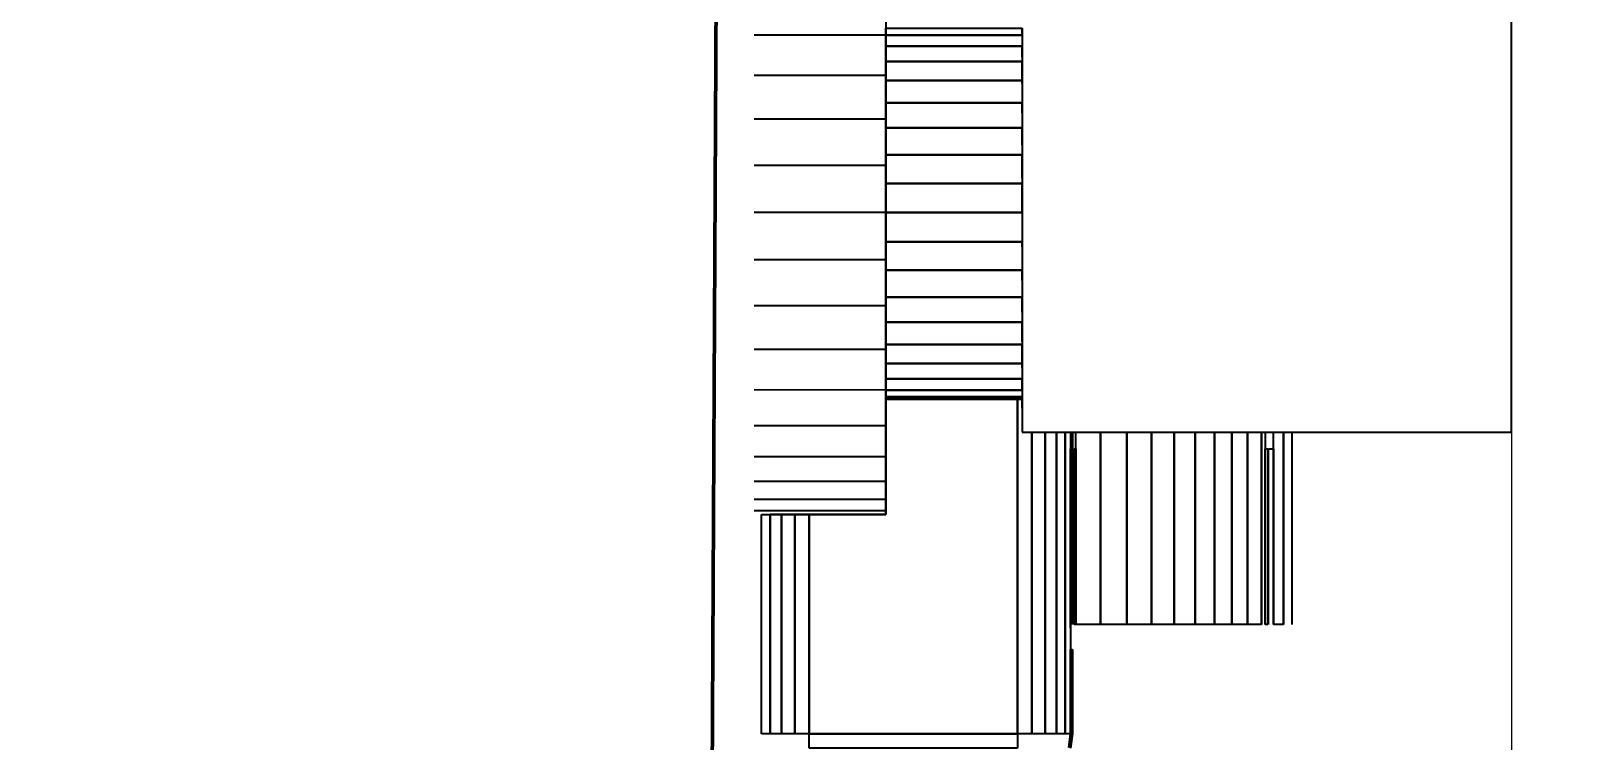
# Model space of a CAD drawing. Header units: millimetres. Extents: x 103208 to 171806, y -164 to 10038.
# Drawn here: x 108850.69 to 108868.9, y 6363.94 to 6372.21 of the extents above; entities that cross this region are included whole.
import ezdxf

# ---------------------------------------------------------------- set-up
doc = ezdxf.new("R2010")
doc.units = ezdxf.units.MM
for name, color, linetype, lineweight in [('MEDIDAS', 7, 'Continuous', 0), ('Moveis', 1, 'Continuous', 9), ('Parede Baixa', 5, 'Continuous', 50)]:
    doc.layers.add(name, color=color, linetype=linetype, lineweight=lineweight)
doc.layers.add('Piso', color=55, linetype='Continuous')
doc.styles.add('Valéria', font='romantic.ttf', dxfattribs={"height": 10})
doc.dimstyles.new('Cota - 50', dxfattribs={"dimtxt": 10, "dimasz": 5, "dimexe": 10, "dimexo": 20, "dimgap": 5, "dimtad": 1, "dimtxsty": 'Valéria', "dimblk": 'DOT', "dimcen": 0, "dimclrd": 12, "dimclre": 12, "dimclrt": 2, "dimazin": 2, "dimtfac": 1, "dimtix": 1, "dimtmove": 0, "dimatfit": 3, "dimldrblk": 'DOT', "dimfxl": 1, "dimarcsym": 0})

# ---------------------------------------------------------------- blocks, each defined once
blk = doc.blocks.new('_Dot')
at = {"color": 0, "linetype": 'ByBlock', "lineweight": -2}
blk.add_line((-0.5, 0), (-1, 0), dxfattribs=at)
at = {"color": 0, "linetype": 'ByBlock', "const_width": 0.5}
blk.add_lwpolyline([(-0.25, 0, 1), (0.25, 0, 1)], format="xyb", close=True, dxfattribs=at)
blk = doc.blocks.new('*D1096')
at = {"layer": 'Defpoints', "color": 0, "transparency": 16777216}
for p in [(109951.626, 6718.846, 9825), (110050.404, 6581.569), (107511.636, 4963.145, 9825)]:
    blk.add_point(p, dxfattribs=at)
at = {"layer": 'MEDIDAS', "color": 12, "lineweight": -2, "transparency": 16777216}
for p, q in [((109963.308, 6702.612), (110056.245, 6573.452)), ((107614.473, 4828.789), (110046.346, 6578.649)), ((107523.318, 4946.911), (107616.255, 4817.752))]:
    blk.add_line(p, q, dxfattribs=at)
at = {"layer": 'MEDIDAS', "color": 12, "lineweight": -2, "transparency": 16777216, "xscale": 5, "yscale": 5, "zscale": 5}
for p, rotation in [((110050.404, 6581.569), 35.73698977606095), ((107610.414, 4825.869), 215.736989776061)]:
    blk.add_blockref('_Dot', p, dxfattribs=dict(at, rotation=rotation))
at = {"layer": 'MEDIDAS', "color": 2, "transparency": 16777216, "insert": (108824.482, 5711.956), "char_height": 10, "attachment_point": 5, "rotation": 35.737, "style": 'Valéria'}
blk.add_mtext('3006', dxfattribs=at)
blk = doc.blocks.new('u')
at = {"layer": 'Moveis', "invisible_edges": 13}
for points in [[(12556.917, 3288.371), (12556.824, 3307.993), (12556.833, 3308.185)], [(12556.917, 3288.371), (12556.824, 3307.993), (12556.833, 3308.185)], [(12556.917, 3288.371), (12556.824, 3307.993), (12556.833, 3308.185)], [(12556.917, 3288.371), (12556.824, 3307.993), (12556.833, 3308.185)], [(12556.917, 3288.371), (12556.824, 3307.993), (12556.833, 3308.185)], [(12556.917, 3288.371), (12556.795, 3307.795), (12556.824, 3307.993)], [(12556.917, 3288.371), (12556.795, 3307.795), (12556.824, 3307.993)], [(12556.917, 3288.371), (12556.795, 3307.795), (12556.824, 3307.993)], [(12556.917, 3288.371), (12556.795, 3307.795), (12556.824, 3307.993)], [(12556.917, 3288.371), (12556.795, 3307.795), (12556.824, 3307.993)], [(12556.75, 3288.371), (12556.748, 3307.605), (12556.795, 3307.795)], [(12556.75, 3288.371), (12556.748, 3307.605), (12556.795, 3307.795)], [(12556.75, 3288.371), (12556.748, 3307.605), (12556.795, 3307.795)], [(12556.75, 3288.371), (12556.748, 3307.605), (12556.795, 3307.795)], [(12556.75, 3288.371), (12556.748, 3307.605), (12556.795, 3307.795)], [(12556.689, 3288.367), (12556.684, 3307.424), (12556.748, 3307.605)], [(12556.689, 3288.367), (12556.684, 3307.424), (12556.748, 3307.605)], [(12556.689, 3288.367), (12556.684, 3307.424), (12556.748, 3307.605)], [(12556.689, 3288.367), (12556.684, 3307.424), (12556.748, 3307.605)], [(12556.689, 3288.367), (12556.684, 3307.424), (12556.748, 3307.605)], [(12556.674, 3288.371), (12556.603, 3307.256), (12556.676, 3307.404)], [(12556.674, 3288.371), (12556.603, 3307.256), (12556.676, 3307.404)], [(12556.674, 3288.371), (12556.603, 3307.256), (12556.676, 3307.404)], [(12556.674, 3288.371), (12556.603, 3307.256), (12556.676, 3307.404)], [(12556.674, 3288.371), (12556.603, 3307.256), (12556.676, 3307.404)], [(12556.682, 3288.37), (12556.676, 3307.404), (12556.684, 3307.424)], [(12556.682, 3288.37), (12556.676, 3307.404), (12556.684, 3307.424)], [(12556.682, 3288.37), (12556.676, 3307.404), (12556.684, 3307.424)], [(12556.682, 3288.37), (12556.676, 3307.404), (12556.684, 3307.424)], [(12556.682, 3288.37), (12556.676, 3307.404), (12556.684, 3307.424)], [(12556.674, 3288.371), (12556.593, 3307.232), (12556.603, 3307.256)], [(12556.674, 3288.371), (12556.593, 3307.232), (12556.603, 3307.256)], [(12556.674, 3288.371), (12556.593, 3307.232), (12556.603, 3307.256)], [(12556.674, 3288.371), (12556.593, 3307.232), (12556.603, 3307.256)], [(12556.674, 3288.371), (12556.593, 3307.232), (12556.603, 3307.256)], [(12556.674, 3288.371), (12556.494, 3307.076), (12556.593, 3307.232)], [(12556.674, 3288.371), (12556.494, 3307.076), (12556.593, 3307.232)], [(12556.674, 3288.371), (12556.494, 3307.076), (12556.593, 3307.232)], [(12556.674, 3288.371), (12556.494, 3307.076), (12556.593, 3307.232)], [(12556.674, 3288.371), (12556.494, 3307.076), (12556.593, 3307.232)], [(12554.979, 3288.371), (12555.248, 3307.002), (12555.247, 3306.939)], [(12554.979, 3288.371), (12555.248, 3307.002), (12555.247, 3306.939)], [(12554.979, 3288.371), (12555.248, 3307.002), (12555.247, 3306.939)], [(12554.979, 3288.371), (12555.248, 3307.002), (12555.247, 3306.939)], [(12554.979, 3288.371), (12555.248, 3307.002), (12555.247, 3306.939)], [(12556.674, 3288.371), (12556.382, 3306.94), (12556.494, 3307.076)], [(12556.674, 3288.371), (12556.382, 3306.94), (12556.494, 3307.076)], [(12556.674, 3288.371), (12556.382, 3306.94), (12556.494, 3307.076)], [(12556.674, 3288.371), (12556.382, 3306.94), (12556.494, 3307.076)], [(12556.674, 3288.371), (12556.382, 3306.94), (12556.494, 3307.076)], [(12556.674, 3288.371), (12555.247, 3306.939), (12555.253, 3306.877)], [(12556.674, 3288.371), (12555.247, 3306.939), (12555.253, 3306.877)], [(12556.674, 3288.371), (12555.247, 3306.939), (12555.253, 3306.877)], [(12556.674, 3288.371), (12555.247, 3306.939), (12555.253, 3306.877)], [(12556.674, 3288.371), (12555.247, 3306.939), (12555.253, 3306.877)], [(12556.674, 3288.371), (12555.253, 3306.877), (12555.266, 3306.816)], [(12556.674, 3288.371), (12555.253, 3306.877), (12555.266, 3306.816)], [(12556.674, 3288.371), (12555.253, 3306.877), (12555.266, 3306.816)], [(12556.674, 3288.371), (12555.253, 3306.877), (12555.266, 3306.816)], [(12556.674, 3288.371), (12555.253, 3306.877), (12555.266, 3306.816)], [(12556.674, 3288.371), (12556.232, 3306.797), (12556.257, 3306.825)], [(12556.674, 3288.371), (12556.232, 3306.797), (12556.257, 3306.825)], [(12556.674, 3288.371), (12556.232, 3306.797), (12556.257, 3306.825)], [(12556.674, 3288.371), (12556.232, 3306.797), (12556.257, 3306.825)], [(12556.674, 3288.371), (12556.232, 3306.797), (12556.257, 3306.825)], [(12556.674, 3288.371), (12556.257, 3306.825), (12556.359, 3306.914)], [(12556.674, 3288.371), (12556.257, 3306.825), (12556.359, 3306.914)], [(12556.674, 3288.371), (12556.257, 3306.825), (12556.359, 3306.914)], [(12556.674, 3288.371), (12556.257, 3306.825), (12556.359, 3306.914)], [(12556.674, 3288.371), (12556.257, 3306.825), (12556.359, 3306.914)], [(12556.674, 3288.371), (12556.359, 3306.914), (12556.382, 3306.94)], [(12556.674, 3288.371), (12556.359, 3306.914), (12556.382, 3306.94)], [(12556.674, 3288.371), (12556.359, 3306.914), (12556.382, 3306.94)], [(12556.674, 3288.371), (12556.359, 3306.914), (12556.382, 3306.94)], [(12556.674, 3288.371), (12556.359, 3306.914), (12556.382, 3306.94)], [(12556.674, 3288.371), (12555.266, 3306.816), (12555.285, 3306.758)], [(12556.674, 3288.371), (12555.266, 3306.816), (12555.285, 3306.758)], [(12556.674, 3288.371), (12555.266, 3306.816), (12555.285, 3306.758)], [(12556.674, 3288.371), (12555.266, 3306.816), (12555.285, 3306.758)], [(12556.674, 3288.371), (12555.266, 3306.816), (12555.285, 3306.758)], [(12556.674, 3288.371), (12555.285, 3306.758), (12555.31, 3306.705)], [(12556.674, 3288.371), (12555.285, 3306.758), (12555.31, 3306.705)], [(12556.674, 3288.371), (12555.285, 3306.758), (12555.31, 3306.705)], [(12556.674, 3288.371), (12555.285, 3306.758), (12555.31, 3306.705)], [(12556.674, 3288.371), (12555.285, 3306.758), (12555.31, 3306.705)], [(12556.674, 3288.371), (12555.31, 3306.705), (12555.341, 3306.657)], [(12556.674, 3288.371), (12555.31, 3306.705), (12555.341, 3306.657)], [(12556.674, 3288.371), (12555.31, 3306.705), (12555.341, 3306.657)], [(12556.674, 3288.371), (12555.31, 3306.705), (12555.341, 3306.657)], [(12556.674, 3288.371), (12555.31, 3306.705), (12555.341, 3306.657)], [(12556.674, 3288.371), (12555.914, 3306.612), (12556.061, 3306.681)], [(12556.674, 3288.371), (12555.914, 3306.612), (12556.061, 3306.681)], [(12556.674, 3288.371), (12555.914, 3306.612), (12556.061, 3306.681)], [(12556.674, 3288.371), (12555.914, 3306.612), (12556.061, 3306.681)], [(12556.674, 3288.371), (12555.914, 3306.612), (12556.061, 3306.681)], [(12556.674, 3288.371), (12556.061, 3306.681), (12556.095, 3306.703)], [(12556.674, 3288.371), (12556.061, 3306.681), (12556.095, 3306.703)], [(12556.674, 3288.371), (12556.061, 3306.681), (12556.095, 3306.703)], [(12556.674, 3288.371), (12556.061, 3306.681), (12556.095, 3306.703)], [(12556.674, 3288.371), (12556.061, 3306.681), (12556.095, 3306.703)], [(12556.674, 3288.371), (12556.095, 3306.703), (12556.232, 3306.797)], [(12556.674, 3288.371), (12556.095, 3306.703), (12556.232, 3306.797)], [(12556.674, 3288.371), (12556.095, 3306.703), (12556.232, 3306.797)], [(12556.674, 3288.371), (12556.095, 3306.703), (12556.232, 3306.797)], [(12556.674, 3288.371), (12556.095, 3306.703), (12556.232, 3306.797)], [(12556.674, 3288.371), (12555.341, 3306.657), (12555.375, 3306.616)], [(12556.674, 3288.371), (12555.341, 3306.657), (12555.375, 3306.616)], [(12556.674, 3288.371), (12555.341, 3306.657), (12555.375, 3306.616)], [(12556.674, 3288.371), (12555.341, 3306.657), (12555.375, 3306.616)], [(12556.674, 3288.371), (12555.341, 3306.657), (12555.375, 3306.616)], [(12556.674, 3288.371), (12555.375, 3306.616), (12555.414, 3306.583)], [(12556.674, 3288.371), (12555.375, 3306.616), (12555.414, 3306.583)], [(12556.674, 3288.371), (12555.375, 3306.616), (12555.414, 3306.583)], [(12556.674, 3288.371), (12555.375, 3306.616), (12555.414, 3306.583)], [(12556.674, 3288.371), (12555.375, 3306.616), (12555.414, 3306.583)], [(12556.674, 3288.371), (12555.414, 3306.583), (12555.455, 3306.559)], [(12556.674, 3288.371), (12555.414, 3306.583), (12555.455, 3306.559)], [(12556.674, 3288.371), (12555.414, 3306.583), (12555.455, 3306.559)], [(12556.674, 3288.371), (12555.414, 3306.583), (12555.455, 3306.559)], [(12556.674, 3288.371), (12555.414, 3306.583), (12555.455, 3306.559)], [(12556.674, 3288.371), (12555.455, 3306.559), (12555.497, 3306.544)], [(12556.674, 3288.371), (12555.455, 3306.559), (12555.497, 3306.544)], [(12556.674, 3288.371), (12555.455, 3306.559), (12555.497, 3306.544)], [(12556.674, 3288.371), (12555.455, 3306.559), (12555.497, 3306.544)], [(12556.674, 3288.371), (12555.455, 3306.559), (12555.497, 3306.544)], [(12556.674, 3288.371), (12555.497, 3306.544), (12555.541, 3306.539)], [(12556.674, 3288.371), (12555.497, 3306.544), (12555.541, 3306.539)], [(12556.674, 3288.371), (12555.497, 3306.544), (12555.541, 3306.539)], [(12556.674, 3288.371), (12555.497, 3306.544), (12555.541, 3306.539)], [(12556.674, 3288.371), (12555.497, 3306.544), (12555.541, 3306.539)], [(12556.674, 3288.371), (12555.541, 3306.539), (12555.584, 3306.544)], [(12556.674, 3288.371), (12555.541, 3306.539), (12555.584, 3306.544)], [(12556.674, 3288.371), (12555.541, 3306.539), (12555.584, 3306.544)], [(12556.674, 3288.371), (12555.541, 3306.539), (12555.584, 3306.544)], [(12556.674, 3288.371), (12555.541, 3306.539), (12555.584, 3306.544)], [(12556.674, 3288.371), (12555.584, 3306.544), (12555.679, 3306.552)], [(12556.674, 3288.371), (12555.584, 3306.544), (12555.679, 3306.552)], [(12556.674, 3288.371), (12555.584, 3306.544), (12555.679, 3306.552)], [(12556.674, 3288.371), (12555.584, 3306.544), (12555.679, 3306.552)], [(12556.674, 3288.371), (12555.584, 3306.544), (12555.679, 3306.552)], [(12556.674, 3288.371), (12555.679, 3306.552), (12555.721, 3306.556)], [(12556.674, 3288.371), (12555.679, 3306.552), (12555.721, 3306.556)], [(12556.674, 3288.371), (12555.679, 3306.552), (12555.721, 3306.556)], [(12556.674, 3288.371), (12555.679, 3306.552), (12555.721, 3306.556)], [(12556.674, 3288.371), (12555.679, 3306.552), (12555.721, 3306.556)], [(12556.674, 3288.371), (12555.721, 3306.556), (12555.762, 3306.571)], [(12556.674, 3288.371), (12555.721, 3306.556), (12555.762, 3306.571)], [(12556.674, 3288.371), (12555.721, 3306.556), (12555.762, 3306.571)], [(12556.674, 3288.371), (12555.721, 3306.556), (12555.762, 3306.571)], [(12556.674, 3288.371), (12555.721, 3306.556), (12555.762, 3306.571)], [(12556.674, 3288.371), (12555.762, 3306.571), (12555.875, 3306.598)], [(12556.674, 3288.371), (12555.762, 3306.571), (12555.875, 3306.598)], [(12556.674, 3288.371), (12555.762, 3306.571), (12555.875, 3306.598)], [(12556.674, 3288.371), (12555.762, 3306.571), (12555.875, 3306.598)], [(12556.674, 3288.371), (12555.762, 3306.571), (12555.875, 3306.598)], [(12556.674, 3288.371), (12555.875, 3306.598), (12555.914, 3306.612)], [(12556.674, 3288.371), (12555.875, 3306.598), (12555.914, 3306.612)], [(12556.674, 3288.371), (12555.875, 3306.598), (12555.914, 3306.612)], [(12556.674, 3288.371), (12555.875, 3306.598), (12555.914, 3306.612)], [(12556.674, 3288.371), (12555.875, 3306.598), (12555.914, 3306.612)]]:
    blk.add_3dface(points, dxfattribs=at)
blk = doc.blocks.new('*D1241')
at = {"color": 12, "lineweight": -2, "transparency": 16777216}
for p, q in [((108879.274, 6497.81), (108906.567, 6497.81)), ((108896.567, 6492.81), (108896.567, 6267.8)), ((108878.154, 6262.8), (108906.567, 6262.8))]:
    blk.add_line(p, q, dxfattribs=at)
at = {"layer": 'Defpoints', "color": 0, "transparency": 16777216}
for p in [(108859.274, 6497.81, 9825), (108858.154, 6262.8, 9825), (108896.567, 6262.8)]:
    blk.add_point(p, dxfattribs=at)
at = {"color": 12, "lineweight": -2, "transparency": 16777216, "xscale": 5, "yscale": 5, "zscale": 5}
for p, rotation in [((108896.567, 6497.81), 90), ((108896.567, 6262.8), 270)]:
    blk.add_blockref('_Dot', p, dxfattribs=dict(at, rotation=rotation))
at = {"color": 2, "transparency": 16777216, "insert": (108886.374, 6380.305), "char_height": 10, "attachment_point": 5, "rotation": 90, "style": 'Valéria'}
blk.add_mtext('235', dxfattribs=at)

msp = doc.modelspace()

# ---------------------------------------------------------------- hatches: boundary and pattern name
at = {"layer": 'Piso'}
h = msp.add_hatch(dxfattribs=at)
h.set_pattern_fill('ANSI37', color=256, scale=13.333333, angle=-45)
h.set_pattern_definition([(360, (-5584.31, 0), (3e-14, 42.333333), []), (90, (-5584.31, 0), (-42.333333, 3e-14), [])])
edge = h.paths.add_edge_path()
edge.add_line((109019.2804, 6498.6757), (109016.78055, 6498.6757))
edge.add_line((109016.78055, 6498.6757), (109016.78055, 6496.62162))
edge.add_line((109016.78055, 6496.62162), (109006.78055, 6496.62162))
edge.add_line((109006.78055, 6496.62162), (109006.78055, 6426.12162))
edge.add_line((109006.78055, 6426.12162), (109010.28055, 6426.12162))
edge.add_line((109010.28055, 6426.12162), (109010.28055, 6428.62162))
edge.add_line((109010.28055, 6428.62162), (109013.41632, 6428.62162))
edge.add_line((109013.41632, 6428.62162), (109015.17059, 6426.43446))
edge.add_line((109015.17059, 6426.43446), (109015.27935, 6426.15626))
edge.add_line((109015.27935, 6426.15626), (109015.28055, 6423.62162))
edge.add_line((109015.28055, 6423.62162), (109014.42699, 6422.26807))
edge.add_line((109014.42699, 6422.26807), (109013.28055, 6421.12162))
edge.add_line((109013.28055, 6421.12162), (109009.8588, 6421.2633))
edge.add_line((109009.8588, 6421.2633), (109010.28055, 6423.62162))
edge.add_line((109010.28055, 6423.62162), (109006.78055, 6423.62162))
edge.add_line((109006.78055, 6423.62162), (109006.78055, 6419.62162))
edge.add_line((109006.78055, 6419.62162), (109003.78055, 6419.62162))
edge.add_line((109003.78055, 6419.62162), (109003.78055, 6423.62162))
edge.add_line((109003.78055, 6423.62162), (109000.28055, 6423.62162))
edge.add_line((109000.28055, 6423.62162), (109000.28055, 6420.96827))
edge.add_line((109000.28055, 6420.96827), (108997.28055, 6421.12162))
edge.add_line((108997.28055, 6421.12162), (108996.1341, 6422.26807))
edge.add_line((108996.1341, 6422.26807), (108995.05564, 6423.50333))
edge.add_line((108995.05564, 6423.50333), (108995.24283, 6426.74597))
edge.add_line((108995.24283, 6426.74597), (108995.78055, 6426.62162))
edge.add_line((108995.78055, 6426.62162), (108996.1341, 6427.47517))
edge.add_line((108996.1341, 6427.47517), (108997.28055, 6428.62162))
edge.add_line((108997.28055, 6428.62162), (109000.58054, 6428.62162))
edge.add_line((109000.58054, 6428.62162), (109000.28055, 6426.12162))
edge.add_line((109000.28055, 6426.12162), (109003.78055, 6426.12162))
edge.add_line((109003.78055, 6426.12162), (109003.78055, 6498.62162))
edge.add_line((109003.78055, 6498.62162), (109006.78055, 6498.62162))
edge.add_line((109006.78055, 6498.62162), (109006.78055, 6501.62162))
edge.add_line((109006.78055, 6501.62162), (108924.69773, 6501.62162))
edge.add_line((108924.69773, 6501.62162), (108924.69773, 6495.79188))
edge.add_line((108924.69773, 6495.79188), (108914.69773, 6495.79188))
edge.add_line((108914.69773, 6495.79188), (108914.6852, 6498.10939))
edge.add_line((108914.6852, 6498.10939), (108909.86158, 6498.0833))
edge.add_line((108909.86158, 6498.0833), (108909.52567, 6418.08031))
edge.add_line((108909.52567, 6418.08031), (108858.89151, 6417.46787))
edge.add_line((108858.89151, 6417.46787), (108858.81581, 6401.58799))
edge.add_line((108858.81581, 6401.58799), (108864.45401, 6400.79907))
edge.add_line((108864.45401, 6400.79907), (108864.4851, 6398.58409))
edge.add_line((108864.4851, 6398.58409), (108864.83206, 6398.32863))
edge.add_line((108864.83206, 6398.32863), (108865.19709, 6397.86501))
edge.add_line((108865.19709, 6397.86501), (108865.36032, 6397.53206))
edge.add_line((108865.36032, 6397.53206), (108865.45598, 6397.14346))
edge.add_line((108865.45598, 6397.14346), (108865.49688, 6396.7975))
edge.add_line((108865.49688, 6396.7975), (108865.68125, 6380.05355))
edge.add_line((108865.68125, 6380.05355), (108865.1646, 6378.59321))
edge.add_line((108865.1646, 6378.59321), (108863.62894, 6377.97368))
edge.add_line((108863.62894, 6377.97368), (108863.09738, 6378.75546))
edge.add_line((108863.09738, 6378.75546), (108863.37799, 6379.34551))
edge.add_line((108863.37799, 6379.34551), (108864.02756, 6379.69958))
edge.add_line((108864.02756, 6379.69958), (108864.48039, 6380.36429))
edge.add_line((108864.48039, 6380.36429), (108864.45401, 6395.67907))
edge.add_line((108864.45401, 6395.67907), (108858.78778, 6395.70608))
edge.add_line((108858.78778, 6395.70608), (108858.65014, 6366.82893))
edge.add_line((108858.65014, 6366.82893), (108858.65411, 6376.81661))
edge.add_line((108858.65411, 6376.81661), (108862.12868, 6376.81661))
edge.add_line((108862.12868, 6376.81661), (108863.08181, 6376.8856))
edge.add_line((108863.08181, 6376.8856), (108865.48111, 6376.8856))
edge.add_line((108865.48111, 6376.8856), (108865.07841, 6372.65661))
edge.add_line((108865.07841, 6372.65661), (108867.60552, 6372.65661))
edge.add_line((108867.60552, 6372.65661), (108865.4069, 6393.38374))
edge.add_line((108865.4069, 6393.38374), (108921.97684, 6394.52432))
edge.add_line((108921.97684, 6394.52432), (108932.52236, 6388.86166))
edge.add_line((108932.52236, 6388.86166), (108937.30411, 6380.07023))
edge.add_line((108937.30411, 6380.07023), (108939.04384, 6377.16726))
edge.add_line((108939.04384, 6377.16726), (108937.28215, 6370.27731))
edge.add_line((108937.28215, 6370.27731), (108938.53327, 6363.14096))
edge.add_line((108938.53327, 6363.14096), (108938.29265, 6349.41566))
edge.add_line((108938.29265, 6349.41566), (108935.38735, 6344.19096))
edge.add_line((108935.38735, 6344.19096), (108931.84675, 6342.47854))
edge.add_line((108931.84675, 6342.47854), (108927.91561, 6342.4961))
edge.add_line((108927.91561, 6342.4961), (108912.94648, 6342.28792))
edge.add_line((108912.94648, 6342.28792), (108868.03574, 6343.03855))
edge.add_line((108868.03574, 6343.03855), (108867.95484, 6367.53661))
edge.add_line((108867.95484, 6367.53661), (108865.39087, 6367.53661))
edge.add_line((108865.39087, 6367.53661), (108865.29847, 6365.44075))
edge.add_line((108865.29847, 6365.44075), (108862.74244, 6365.14635))
edge.add_line((108862.74244, 6365.14635), (108863.41208, 6363.3651))
edge.add_line((108863.41208, 6363.3651), (108858.58321, 6363.38812))
edge.add_line((108858.58321, 6363.38812), (108858.53863, 6342.80594))
edge.add_line((108858.53863, 6342.80594), (109018.88611, 6342.08983))
edge.add_line((109018.88611, 6342.08983), (109018.84203, 6498.6757))

# ---------------------------------------------------------------- linework, layer by layer
at = {"layer": 'Moveis'}
msp.add_line((108867.95484, 6393.49962, 9825), (108867.95484, 6346.6936, 9825), dxfattribs=at)
at = {"layer": 'Parede Baixa'}
msp.add_line((108858.15428, 6262.8002, 9825), (108859.27446, 6497.8097, 9825), dxfattribs=at)
at = {"layer": 'Piso'}
for p, q in [((108867.95484, 6367.53661, 9825), (108867.95484, 6372.65661, 9825)), ((108860.65884, 6372.16611, 9825), (108860.65884, 6372.24582, 9825)), ((108862.24604, 6372.24582, 9825), (108862.24604, 6372.16611, 9825)), ((108860.65884, 6372.03544, 9825), (108860.65884, 6372.16611, 9825)), ((108862.24604, 6372.16611, 9825), (108862.24604, 6372.03544, 9825)), ((108860.65884, 6371.85703, 9825), (108860.65884, 6372.03544, 9825)), ((108862.24604, 6372.03544, 9825), (108862.24604, 6371.9068, 9825)), ((108862.24604, 6371.9068, 9825), (108862.24604, 6371.85703, 9825)), ((108860.65884, 6371.69465, 9825), (108860.65884, 6371.85703, 9825)), ((108860.65884, 6371.63527, 9825), (108860.65884, 6371.69465, 9825)), ((108862.24604, 6371.85703, 9825), (108862.24604, 6371.63527, 9825)), ((108860.65884, 6371.37563, 9825), (108860.65884, 6371.63527, 9825)), ((108862.24604, 6371.63527, 9825), (108862.24604, 6371.60134, 9825)), ((108862.24604, 6371.60134, 9825), (108862.24604, 6371.37563, 9825)), ((108860.65884, 6371.18435, 9825), (108860.65884, 6371.37563, 9825)), ((108862.24604, 6371.37563, 9825), (108862.24604, 6371.25882, 9825)), ((108860.65884, 6371.08449, 9825), (108860.65884, 6371.18435, 9825)), ((108862.24604, 6371.25882, 9825), (108862.24604, 6371.08449, 9825)), ((108860.65884, 6370.76903, 9825), (108860.65884, 6371.08449, 9825)), ((108862.24604, 6371.08449, 9825), (108862.24604, 6370.88769, 9825)), ((108860.65884, 6370.64726, 9825), (108860.65884, 6370.76903, 9825)), ((108862.24604, 6370.88769, 9825), (108862.24604, 6370.76903, 9825)), ((108862.24604, 6370.76903, 9825), (108862.24604, 6370.49708, 9825)), ((108860.65884, 6370.43701, 9825), (108860.65884, 6370.64726, 9825)), ((108860.65884, 6370.09661, 9825), (108860.65884, 6370.43701, 9825)), ((108862.24604, 6370.49708, 9825), (108862.24604, 6370.43701, 9825)), ((108862.24604, 6370.43701, 9825), (108862.24604, 6370.09661, 9825)), ((108860.65884, 6369.75621, 9825), (108860.65884, 6370.09661, 9825)), ((108862.24604, 6370.09661, 9825), (108862.24604, 6369.75621, 9825)), ((108860.65884, 6369.54596, 9825), (108860.65884, 6369.75621, 9825)), ((108862.24604, 6369.75621, 9825), (108862.24604, 6369.69613, 9825)), ((108862.24604, 6369.69613, 9825), (108862.24604, 6369.42419, 9825)), ((108860.65884, 6369.42419, 9825), (108860.65884, 6369.54596, 9825)), ((108860.65884, 6369.10872, 9825), (108860.65884, 6369.42419, 9825)), ((108862.24604, 6369.42419, 9825), (108862.24604, 6369.30552, 9825)), ((108862.24604, 6369.30552, 9825), (108862.24604, 6369.10872, 9825)), ((108860.65884, 6369.00887, 9825), (108860.65884, 6369.10872, 9825)), ((108860.65884, 6368.81759, 9825), (108860.65884, 6369.00887, 9825)), ((108862.24604, 6369.10872, 9825), (108862.24604, 6368.93439, 9825)), ((108860.65884, 6368.55794, 9825), (108860.65884, 6368.81759, 9825)), ((108862.24604, 6368.93439, 9825), (108862.24604, 6368.81759, 9825)), ((108862.24604, 6368.81759, 9825), (108862.24604, 6368.59188, 9825)), ((108862.24604, 6368.59188, 9825), (108862.24604, 6368.55794, 9825)), ((108860.65884, 6368.49856, 9825), (108860.65884, 6368.55794, 9825)), ((108860.65884, 6368.33619, 9825), (108860.65884, 6368.49856, 9825)), ((108862.24604, 6368.55794, 9825), (108862.24604, 6368.33619, 9825)), ((108860.65884, 6368.15778, 9825), (108860.65884, 6368.33619, 9825)), ((108862.24604, 6368.33619, 9825), (108862.24604, 6368.28641, 9825)), ((108862.24604, 6368.28641, 9825), (108862.24604, 6368.15778, 9825)), ((108860.65884, 6368.02711, 9825), (108860.65884, 6368.15778, 9825)), ((108862.24604, 6368.15778, 9825), (108862.24604, 6368.02711, 9825)), ((108860.65884, 6367.9474, 9825), (108860.65884, 6368.02711, 9825)), ((108860.65884, 6367.92061, 9825), (108860.65884, 6367.9474, 9825)), ((108860.65884, 6367.92061, 9825), (108862.19484, 6367.92061, 9825)), ((108860.65884, 6367.60759, 9825), (108860.65884, 6367.92061, 9825)), ((108862.19484, 6367.92061, 9825), (108862.24604, 6367.92061, 9825)), ((108862.24604, 6368.02711, 9825), (108862.24604, 6367.9474, 9825)), ((108862.24604, 6367.9474, 9825), (108862.24604, 6367.92061, 9825)), ((108862.24604, 6367.92061, 9825), (108862.24604, 6367.81563, 9825)), ((108862.24604, 6367.81563, 9825), (108862.24604, 6367.6619, 9825)), ((108860.65884, 6367.24887, 9825), (108860.65884, 6367.60759, 9825)), ((108862.24604, 6367.6619, 9825), (108862.24604, 6367.56812, 9825)), ((108862.24604, 6367.56812, 9825), (108862.24604, 6367.53661, 9825)), ((108862.24604, 6367.53661, 9825), (108862.36048, 6367.53661, 9825)), ((108862.36048, 6367.53661, 9825), (108862.51484, 6367.53661, 9825)), ((108862.51484, 6367.53661, 9825), (108862.64739, 6367.53661, 9825)), ((108862.64739, 6367.53661, 9825), (108862.7491, 6367.53661, 9825)), ((108862.7491, 6367.53661, 9825), (108862.81303, 6367.53661, 9825)), ((108862.81303, 6367.53661, 9825), (108862.83484, 6367.53661, 9825)), ((108862.83484, 6367.53661, 9825), (108862.83484, 6367.4665, 9825)), ((108862.83484, 6367.53661, 9825), (108862.84609, 6367.53661, 9825)), ((108862.84609, 6367.53661, 9825), (108862.85404, 6367.53661, 9825)), ((108862.85404, 6367.53661, 9825), (108862.87324, 6367.53661, 9825)), ((108862.87324, 6367.53661, 9825), (108863.16176, 6367.53661, 9825)), ((108863.16176, 6367.53661, 9825), (108863.46843, 6367.53661, 9825)), ((108863.46843, 6367.53661, 9825), (108863.7547, 6367.53661, 9825)), ((108863.7547, 6367.53661, 9825), (108864.02045, 6367.53661, 9825)), ((108864.02045, 6367.53661, 9825), (108864.26555, 6367.53661, 9825)), ((108864.26555, 6367.53661, 9825), (108864.48989, 6367.53661, 9825)), ((108864.48989, 6367.53661, 9825), (108864.69336, 6367.53661, 9825)), ((108864.69336, 6367.53661, 9825), (108864.87588, 6367.53661, 9825)), ((108864.87588, 6367.53661, 9825), (108865.03736, 6367.53661, 9825)), ((108865.03736, 6367.53661, 9825), (108865.08152, 6367.53661, 9825)), ((108865.08152, 6367.53661, 9825), (108865.08152, 6367.4665, 9825)), ((108865.08152, 6367.53661, 9825), (108865.11364, 6367.53661, 9825)), ((108865.11364, 6367.53661, 9825), (108865.12094, 6367.53661, 9825)), ((108865.12094, 6367.53661, 9825), (108865.17772, 6367.53661, 9825)), ((108865.17772, 6367.53661, 9825), (108865.2969, 6367.53661, 9825)), ((108865.2969, 6367.53661, 9825), (108865.39087, 6367.53661, 9825)), ((108865.39087, 6367.53661, 9825), (108865.39087, 6367.4665, 9825)), ((108865.39087, 6367.53661, 9825), (108867.95484, 6367.53661, 9825)), ((108862.81303, 6367.34121, 9825), (108862.83484, 6367.34121, 9825)), ((108862.83484, 6367.4665, 9825), (108862.83484, 6367.37272, 9825)), ((108862.83484, 6367.37272, 9825), (108862.83484, 6367.34121, 9825)), ((108862.83484, 6367.34121, 9825), (108862.84609, 6367.34121, 9825)), ((108862.83484, 6367.34121, 9825), (108862.83484, 6365.29355, 9825)), ((108862.83484, 6367.34121, 9825), (108862.83999, 6365.29355, 9825)), ((108862.85404, 6367.34121, 9825), (108862.87324, 6367.34121, 9825)), ((108865.08152, 6367.4665, 9825), (108865.08152, 6367.37272, 9825)), ((108865.08152, 6367.37272, 9825), (108865.08152, 6367.34121, 9825)), ((108865.08152, 6367.34121, 9825), (108865.08152, 6365.29355, 9825)), ((108865.08152, 6367.34121, 9825), (108865.11364, 6367.34121, 9825)), ((108865.12094, 6367.34121, 9825), (108865.17772, 6367.34121, 9825)), ((108865.39087, 6367.4665, 9825), (108865.39087, 6367.37272, 9825)), ((108865.39087, 6367.37272, 9825), (108865.39087, 6367.34121, 9825)), ((108865.39087, 6367.34121, 9825), (108865.39087, 6365.29355, 9825)), ((108860.65884, 6366.96026, 9825), (108860.65884, 6367.24887, 9825)), ((108860.65884, 6366.74889, 9825), (108860.65884, 6366.96026, 9825)), ((108860.65884, 6366.61994, 9825), (108860.65884, 6366.74889, 9825)), ((108860.65884, 6366.57661, 9825), (108860.65884, 6366.61994, 9825)), ((108859.31029, 6366.57661, 9825), (108859.44284, 6366.57661, 9825)), ((108859.44284, 6366.57661, 9825), (108859.5972, 6366.57661, 9825)), ((108859.5972, 6366.57661, 9825), (108859.76284, 6366.57661, 9825)), ((108859.76284, 6366.57661, 9825), (108860.65884, 6366.57661, 9825)), ((108862.83484, 6364.01661, 9825), (108862.83484, 6364.99915, 9825)), ((108862.83484, 6364.01661, 9825), (108862.81303, 6363.85096, 9825))]:
    msp.add_line(p, q, dxfattribs=at)
for points, invisible_edges in [([(108859.12361, 6387.10484), (108859.06043, 6364.13156), (108859.05967, 6387.2592)], 3), ([(108859.12361, 6387.10484), (108859.06043, 6364.13156), (108859.05967, 6387.2592)], 3), ([(108859.12361, 6387.10484), (108859.06043, 6364.13156), (108859.05967, 6387.2592)], 3), ([(108859.12361, 6387.10484), (108859.06043, 6364.13156), (108859.05967, 6387.2592)], 3), ([(108859.12361, 6387.10484), (108859.06043, 6364.13156), (108859.05967, 6387.2592)], 3), ([(108859.12284, 6372.16561, 9825), (108860.65884, 6372.58562, 9825), (108860.65884, 6372.16611, 9825)], 3), ([(108860.65884, 6372.16611, 9825), (108860.65884, 6372.58562, 9825), (108860.65884, 6372.27261, 9825)], 13), ([(108860.65884, 6372.16611, 9825), (108860.65884, 6372.27261, 9825), (108860.65884, 6372.24582, 9825)], 1), ([(108862.24604, 6372.24582, 9825), (108860.65884, 6372.16611, 9825), (108860.65884, 6372.24582, 9825)], 1), ([(108860.65884, 6372.16611, 9825), (108862.24604, 6372.24582, 9825), (108862.24604, 6372.16611, 9825)], 1), ([(108862.24604, 6372.24582, 9825), (108868.77404, 6372.37758, 9825), (108862.24604, 6372.16611, 9825)], 3), ([(108859.12284, 6371.69465, 9825), (108860.65884, 6372.16611, 9825), (108860.65884, 6371.69465, 9825)], 3), ([(108862.24604, 6372.16611, 9825), (108860.65884, 6372.03544, 9825), (108860.65884, 6372.16611, 9825)], 1), ([(108860.65884, 6372.03544, 9825), (108862.24604, 6372.16611, 9825), (108862.24604, 6372.03544, 9825)], 1), ([(108860.65884, 6371.69465, 9825), (108860.65884, 6372.16611, 9825), (108860.65884, 6372.03544, 9825)], 13), ([(108862.24604, 6372.03544, 9825), (108868.77404, 6372.16769, 9825), (108862.24604, 6371.9068, 9825)], 3), ([(108862.24604, 6372.03544, 9825), (108860.65884, 6371.85703, 9825), (108860.65884, 6372.03544, 9825)], 1), ([(108860.65884, 6371.85703, 9825), (108862.24604, 6372.03544, 9825), (108862.24604, 6371.85703, 9825)], 3), ([(108860.65884, 6371.69465, 9825), (108860.65884, 6372.03544, 9825), (108860.65884, 6371.85703, 9825)], 1), ([(108862.24604, 6371.85703, 9825), (108862.24604, 6372.03544, 9825), (108862.24604, 6371.9068, 9825)], 1), ([(108862.24604, 6371.63527, 9825), (108868.77404, 6371.9068, 9825), (108862.24604, 6371.60134, 9825)], 3), ([(108862.24604, 6371.85703, 9825), (108868.77404, 6371.9068, 9825), (108862.24604, 6371.63527, 9825)], 3), ([(108859.12284, 6371.18435, 9825), (108860.65884, 6371.69465, 9825), (108860.65884, 6371.18435, 9825)], 3), ([(108860.65884, 6371.63527, 9825), (108862.24604, 6371.85703, 9825), (108862.24604, 6371.63527, 9825)], 1), ([(108862.24604, 6371.85703, 9825), (108860.65884, 6371.69465, 9825), (108860.65884, 6371.85703, 9825)], 1), ([(108860.65884, 6371.69465, 9825), (108862.24604, 6371.85703, 9825), (108860.65884, 6371.63527, 9825)], 3), ([(108860.65884, 6371.18435, 9825), (108860.65884, 6371.69465, 9825), (108860.65884, 6371.63527, 9825)], 13), ([(108860.65884, 6371.18435, 9825), (108860.65884, 6371.63527, 9825), (108860.65884, 6371.37563, 9825)], 1), ([(108862.24604, 6371.63527, 9825), (108860.65884, 6371.37563, 9825), (108860.65884, 6371.63527, 9825)], 1), ([(108860.65884, 6371.37563, 9825), (108862.24604, 6371.63527, 9825), (108862.24604, 6371.37563, 9825)], 3), ([(108862.24604, 6371.37563, 9825), (108862.24604, 6371.63527, 9825), (108862.24604, 6371.60134, 9825)], 1), ([(108862.24604, 6371.37563, 9825), (108868.77404, 6371.60134, 9825), (108862.24604, 6371.25882, 9825)], 3), ([(108860.65884, 6371.18435, 9825), (108862.24604, 6371.37563, 9825), (108860.65884, 6371.08449, 9825)], 3), ([(108862.24604, 6371.37563, 9825), (108860.65884, 6371.18435, 9825), (108860.65884, 6371.37563, 9825)], 1), ([(108860.65884, 6371.08449, 9825), (108862.24604, 6371.37563, 9825), (108862.24604, 6371.08449, 9825)], 3), ([(108862.24604, 6371.08449, 9825), (108862.24604, 6371.37563, 9825), (108862.24604, 6371.25882, 9825)], 1), ([(108859.12284, 6370.64726, 9825), (108860.65884, 6371.18435, 9825), (108860.65884, 6370.64726, 9825)], 3), ([(108860.65884, 6370.64726, 9825), (108860.65884, 6371.18435, 9825), (108860.65884, 6371.08449, 9825)], 13), ([(108862.24604, 6371.08449, 9825), (108868.77404, 6371.25882, 9825), (108862.24604, 6370.88769, 9825)], 3), ([(108860.65884, 6370.76903, 9825), (108862.24604, 6371.08449, 9825), (108862.24604, 6370.76903, 9825)], 3), ([(108862.24604, 6371.08449, 9825), (108860.65884, 6370.76903, 9825), (108860.65884, 6371.08449, 9825)], 1), ([(108860.65884, 6370.64726, 9825), (108860.65884, 6371.08449, 9825), (108860.65884, 6370.76903, 9825)], 1), ([(108862.24604, 6370.76903, 9825), (108862.24604, 6371.08449, 9825), (108862.24604, 6370.88769, 9825)], 1), ([(108862.24604, 6370.76903, 9825), (108860.65884, 6370.64726, 9825), (108860.65884, 6370.76903, 9825)], 1), ([(108860.65884, 6370.64726, 9825), (108862.24604, 6370.76903, 9825), (108860.65884, 6370.43701, 9825)], 3), ([(108860.65884, 6370.43701, 9825), (108862.24604, 6370.76903, 9825), (108862.24604, 6370.43701, 9825)], 3), ([(108862.24604, 6370.76903, 9825), (108868.77404, 6370.88769, 9825), (108862.24604, 6370.49708, 9825)], 3), ([(108862.24604, 6370.43701, 9825), (108862.24604, 6370.76903, 9825), (108862.24604, 6370.49708, 9825)], 1), ([(108859.12284, 6370.09661, 9825), (108860.65884, 6370.64726, 9825), (108860.65884, 6370.09661, 9825)], 3), ([(108860.65884, 6370.09661, 9825), (108860.65884, 6370.64726, 9825), (108860.65884, 6370.43701, 9825)], 1), ([(108862.24604, 6370.43701, 9825), (108860.65884, 6370.09661, 9825), (108860.65884, 6370.43701, 9825)], 1), ([(108860.65884, 6370.09661, 9825), (108862.24604, 6370.43701, 9825), (108862.24604, 6370.09661, 9825)], 1), ([(108862.24604, 6370.43701, 9825), (108868.77404, 6370.49708, 9825), (108862.24604, 6370.09661, 9825)], 3), ([(108859.12284, 6369.54596, 9825), (108860.65884, 6370.09661, 9825), (108860.65884, 6369.54596, 9825)], 3), ([(108862.24604, 6370.09661, 9825), (108860.65884, 6369.75621, 9825), (108860.65884, 6370.09661, 9825)], 1), ([(108860.65884, 6369.75621, 9825), (108862.24604, 6370.09661, 9825), (108862.24604, 6369.75621, 9825)], 1), ([(108860.65884, 6369.54596, 9825), (108860.65884, 6370.09661, 9825), (108860.65884, 6369.75621, 9825)], 1), ([(108862.24604, 6369.75621, 9825), (108868.77404, 6370.09661, 9825), (108862.24604, 6369.69613, 9825)], 3), ([(108860.65884, 6369.42419, 9825), (108862.24604, 6369.75621, 9825), (108862.24604, 6369.42419, 9825)], 3), ([(108862.24604, 6369.75621, 9825), (108860.65884, 6369.54596, 9825), (108860.65884, 6369.75621, 9825)], 1), ([(108860.65884, 6369.54596, 9825), (108862.24604, 6369.75621, 9825), (108860.65884, 6369.42419, 9825)], 3), ([(108862.24604, 6369.42419, 9825), (108862.24604, 6369.75621, 9825), (108862.24604, 6369.69613, 9825)], 1), ([(108862.24604, 6369.42419, 9825), (108868.77404, 6369.69613, 9825), (108862.24604, 6369.30552, 9825)], 3), ([(108859.12284, 6369.00887, 9825), (108860.65884, 6369.54596, 9825), (108860.65884, 6369.00887, 9825)], 3), ([(108860.65884, 6369.00887, 9825), (108860.65884, 6369.54596, 9825), (108860.65884, 6369.42419, 9825)], 13), ([(108860.65884, 6369.10872, 9825), (108862.24604, 6369.42419, 9825), (108862.24604, 6369.10872, 9825)], 3), ([(108862.24604, 6369.42419, 9825), (108860.65884, 6369.10872, 9825), (108860.65884, 6369.42419, 9825)], 1), ([(108860.65884, 6369.00887, 9825), (108860.65884, 6369.42419, 9825), (108860.65884, 6369.10872, 9825)], 1), ([(108862.24604, 6369.10872, 9825), (108862.24604, 6369.42419, 9825), (108862.24604, 6369.30552, 9825)], 1), ([(108862.24604, 6369.10872, 9825), (108868.77404, 6369.30552, 9825), (108862.24604, 6368.93439, 9825)], 3), ([(108859.12284, 6368.49856, 9825), (108860.65884, 6369.00887, 9825), (108860.65884, 6368.49856, 9825)], 3), ([(108860.65884, 6368.81759, 9825), (108862.24604, 6369.10872, 9825), (108862.24604, 6368.81759, 9825)], 3), ([(108862.24604, 6369.10872, 9825), (108860.65884, 6369.00887, 9825), (108860.65884, 6369.10872, 9825)], 1), ([(108860.65884, 6369.00887, 9825), (108862.24604, 6369.10872, 9825), (108860.65884, 6368.81759, 9825)], 3), ([(108860.65884, 6368.49856, 9825), (108860.65884, 6369.00887, 9825), (108860.65884, 6368.81759, 9825)], 13), ([(108862.24604, 6368.81759, 9825), (108862.24604, 6369.10872, 9825), (108862.24604, 6368.93439, 9825)], 1), ([(108862.24604, 6368.81759, 9825), (108860.65884, 6368.55794, 9825), (108860.65884, 6368.81759, 9825)], 1), ([(108860.65884, 6368.55794, 9825), (108862.24604, 6368.81759, 9825), (108862.24604, 6368.55794, 9825)], 3), ([(108860.65884, 6368.49856, 9825), (108860.65884, 6368.81759, 9825), (108860.65884, 6368.55794, 9825)], 1), ([(108862.24604, 6368.81759, 9825), (108868.77404, 6368.93439, 9825), (108862.24604, 6368.59188, 9825)], 3), ([(108862.24604, 6368.55794, 9825), (108862.24604, 6368.81759, 9825), (108862.24604, 6368.59188, 9825)], 1), ([(108862.24604, 6368.55794, 9825), (108868.77404, 6368.59188, 9825), (108862.24604, 6368.33619, 9825)], 3), ([(108862.24604, 6368.33619, 9825), (108868.77404, 6368.59188, 9825), (108862.24604, 6368.28641, 9825)], 3), ([(108859.12284, 6368.0276, 9825), (108860.65884, 6368.49856, 9825), (108860.65884, 6368.02711, 9825)], 3), ([(108862.24604, 6368.55794, 9825), (108860.65884, 6368.49856, 9825), (108860.65884, 6368.55794, 9825)], 1), ([(108860.65884, 6368.49856, 9825), (108862.24604, 6368.55794, 9825), (108860.65884, 6368.33619, 9825)], 3), ([(108860.65884, 6368.33619, 9825), (108862.24604, 6368.55794, 9825), (108862.24604, 6368.33619, 9825)], 1), ([(108860.65884, 6368.02711, 9825), (108860.65884, 6368.49856, 9825), (108860.65884, 6368.33619, 9825)], 13), ([(108862.24604, 6368.33619, 9825), (108860.65884, 6368.15778, 9825), (108860.65884, 6368.33619, 9825)], 1), ([(108860.65884, 6368.15778, 9825), (108862.24604, 6368.33619, 9825), (108862.24604, 6368.15778, 9825)], 3), ([(108860.65884, 6368.02711, 9825), (108860.65884, 6368.33619, 9825), (108860.65884, 6368.15778, 9825)], 1), ([(108862.24604, 6368.15778, 9825), (108862.24604, 6368.33619, 9825), (108862.24604, 6368.28641, 9825)], 1), ([(108862.24604, 6368.15778, 9825), (108868.77404, 6368.28641, 9825), (108862.24604, 6368.02711, 9825)], 3), ([(108860.65884, 6368.02711, 9825), (108862.24604, 6368.15778, 9825), (108862.24604, 6368.02711, 9825)], 1), ([(108862.24604, 6368.15778, 9825), (108860.65884, 6368.02711, 9825), (108860.65884, 6368.15778, 9825)], 1), ([(108859.12284, 6367.60759, 9825), (108860.65884, 6368.02711, 9825), (108860.65884, 6367.60759, 9825)], 3), ([(108862.24604, 6368.02711, 9825), (108860.65884, 6367.9474, 9825), (108860.65884, 6368.02711, 9825)], 1), ([(108860.65884, 6367.9474, 9825), (108862.24604, 6368.02711, 9825), (108862.24604, 6367.9474, 9825)], 1), ([(108860.65884, 6367.60759, 9825), (108860.65884, 6368.02711, 9825), (108860.65884, 6367.9474, 9825)], 13), ([(108860.65884, 6367.92061, 9825), (108862.24604, 6367.9474, 9825), (108862.19484, 6367.92061, 9825)], 3), ([(108862.24604, 6367.9474, 9825), (108860.65884, 6367.92061, 9825), (108860.65884, 6367.9474, 9825)], 1), ([(108860.65884, 6367.60759, 9825), (108860.65884, 6367.9474, 9825), (108860.65884, 6367.92061, 9825)], 1), ([(108860.65884, 6367.24887, 9825), (108862.19484, 6367.92061, 9825), (108860.65884, 6366.96026, 9825)], 3), ([(108860.65884, 6366.96026, 9825), (108862.19484, 6367.92061, 9825), (108860.65884, 6366.74889, 9825)], 3), ([(108860.65884, 6366.61994, 9825), (108862.19484, 6367.92061, 9825), (108860.65884, 6366.57661, 9825)], 3), ([(108860.65884, 6367.60759, 9825), (108862.19484, 6367.92061, 9825), (108860.65884, 6367.24887, 9825)], 3), ([(108862.19484, 6367.92061, 9825), (108860.65884, 6367.60759, 9825), (108860.65884, 6367.92061, 9825)], 1), ([(108862.19484, 6364.01661, 9825), (108860.65884, 6366.57661, 9825), (108862.19484, 6367.92061, 9825)], 3), ([(108860.65884, 6366.74889, 9825), (108862.19484, 6367.92061, 9825), (108860.65884, 6366.61994, 9825)], 3), ([(108862.19484, 6367.92061, 9825), (108862.24604, 6367.9474, 9825), (108862.24604, 6367.92061, 9825)], 1), ([(108862.24604, 6367.92061, 9825), (108862.19484, 6364.01661, 9825), (108862.19484, 6367.92061, 9825)], 1), ([(108862.24604, 6367.9474, 9825), (108868.77404, 6368.02552, 9825), (108862.24604, 6367.92061, 9825)], 3), ([(108862.24604, 6367.92061, 9825), (108868.77404, 6368.02552, 9825), (108862.24604, 6367.81563, 9825)], 3), ([(108862.24604, 6367.53661, 9825), (108862.24604, 6367.92061, 9825), (108862.24604, 6367.81563, 9825)], 13), ([(108862.24604, 6367.53661, 9825), (108862.24604, 6367.81563, 9825), (108862.24604, 6367.6619, 9825)], 13), ([(108859.12284, 6367.24887, 9825), (108860.65884, 6367.60759, 9825), (108860.65884, 6367.24887, 9825)], 1), ([(108862.19484, 6364.01661, 9825), (108862.24604, 6367.53661, 9825), (108862.36048, 6364.01661, 9825)], 3), ([(108862.24604, 6367.53661, 9825), (108862.24604, 6367.6619, 9825), (108862.24604, 6367.56812, 9825)], 1), ([(108862.36048, 6364.01661, 9825), (108862.24604, 6367.53661, 9825), (108862.36048, 6367.53661, 9825)], 1), ([(108862.51484, 6367.53661, 9825), (108862.36048, 6364.01661, 9825), (108862.36048, 6367.53661, 9825)], 1), ([(108862.36048, 6364.01661, 9825), (108862.51484, 6367.53661, 9825), (108862.51484, 6364.01661, 9825)], 1), ([(108862.64739, 6367.53661, 9825), (108862.51484, 6364.01661, 9825), (108862.51484, 6367.53661, 9825)], 1), ([(108862.51484, 6364.01661, 9825), (108862.64739, 6367.53661, 9825), (108862.64739, 6364.01661, 9825)], 1), ([(108862.7491, 6367.53661, 9825), (108862.64739, 6364.01661, 9825), (108862.64739, 6367.53661, 9825)], 1), ([(108862.64739, 6364.01661, 9825), (108862.7491, 6367.53661, 9825), (108862.7491, 6364.01661, 9825)], 1), ([(108862.81303, 6367.53661, 9825), (108862.7491, 6364.01661, 9825), (108862.7491, 6367.53661, 9825)], 1), ([(108862.7491, 6364.01661, 9825), (108862.81303, 6367.53661, 9825), (108862.81303, 6364.01661, 9825)], 3), ([(108862.81303, 6364.01661, 9825), (108862.81303, 6367.53661, 9825), (108862.81303, 6367.4665, 9825)], 13), ([(108862.87324, 6367.37272, 9825), (108863.16176, 6367.53661, 9825), (108862.87324, 6367.34121, 9825)], 3), ([(108862.87324, 6367.34121, 9825), (108863.16176, 6367.53661, 9825), (108862.87324, 6365.29355, 9825)], 3), ([(108862.87324, 6367.4665, 9825), (108863.16176, 6367.53661, 9825), (108862.87324, 6367.37272, 9825)], 3), ([(108863.16176, 6367.53661, 9825), (108862.87324, 6367.4665, 9825), (108862.87324, 6367.53661, 9825)], 1), ([(108862.87324, 6365.29355, 9825), (108863.16176, 6367.53661, 9825), (108863.16176, 6365.29355, 9825)], 1), ([(108863.46843, 6367.53661, 9825), (108863.16176, 6365.29355, 9825), (108863.16176, 6367.53661, 9825)], 1), ([(108863.16176, 6365.29355, 9825), (108863.46843, 6367.53661, 9825), (108863.46843, 6365.29355, 9825)], 1), ([(108863.46843, 6365.29355, 9825), (108863.7547, 6367.53661, 9825), (108863.7547, 6365.29355, 9825)], 1), ([(108863.7547, 6367.53661, 9825), (108863.46843, 6365.29355, 9825), (108863.46843, 6367.53661, 9825)], 1), ([(108863.7547, 6365.29355, 9825), (108864.02045, 6367.53661, 9825), (108864.02045, 6365.29355, 9825)], 1), ([(108864.02045, 6367.53661, 9825), (108863.7547, 6365.29355, 9825), (108863.7547, 6367.53661, 9825)], 1), ([(108864.26555, 6367.53661, 9825), (108864.02045, 6365.29355, 9825), (108864.02045, 6367.53661, 9825)], 1), ([(108864.02045, 6365.29355, 9825), (108864.26555, 6367.53661, 9825), (108864.26555, 6365.29355, 9825)], 1), ([(108864.48989, 6367.53661, 9825), (108864.26555, 6365.29355, 9825), (108864.26555, 6367.53661, 9825)], 1), ([(108864.26555, 6365.29355, 9825), (108864.48989, 6367.53661, 9825), (108864.48989, 6365.29355, 9825)], 1), ([(108864.48989, 6365.29355, 9825), (108864.69336, 6367.53661, 9825), (108864.69336, 6365.29355, 9825)], 1), ([(108864.69336, 6367.53661, 9825), (108864.48989, 6365.29355, 9825), (108864.48989, 6367.53661, 9825)], 1), ([(108864.87588, 6367.53661, 9825), (108864.69336, 6365.29355, 9825), (108864.69336, 6367.53661, 9825)], 1), ([(108864.69336, 6365.29355, 9825), (108864.87588, 6367.53661, 9825), (108864.87588, 6365.29355, 9825)], 1), ([(108865.03736, 6367.53661, 9825), (108864.87588, 6365.29355, 9825), (108864.87588, 6367.53661, 9825)], 1), ([(108864.87588, 6365.29355, 9825), (108865.03736, 6367.53661, 9825), (108865.03736, 6365.29355, 9825)], 1), ([(108865.08152, 6367.53661, 9825), (108865.03736, 6365.29355, 9825), (108865.03736, 6367.53661, 9825)], 1), ([(108865.08152, 6365.29355, 9825), (108865.08152, 6367.53661, 9825), (108865.08152, 6367.4665, 9825)], 13), ([(108865.17772, 6365.29355, 9825), (108865.2969, 6367.53661, 9825), (108865.2969, 6365.29355, 9825)], 1), ([(108865.17772, 6367.34121, 9825), (108865.2969, 6367.53661, 9825), (108865.17772, 6365.29355, 9825)], 3), ([(108865.2969, 6367.53661, 9825), (108865.17772, 6367.4665, 9825), (108865.17772, 6367.53661, 9825)], 1), ([(108865.17772, 6367.37272, 9825), (108865.2969, 6367.53661, 9825), (108865.17772, 6367.34121, 9825)], 3), ([(108865.17772, 6367.4665, 9825), (108865.2969, 6367.53661, 9825), (108865.17772, 6367.37272, 9825)], 3), ([(108865.39087, 6367.53661, 9825), (108865.2969, 6365.29355, 9825), (108865.2969, 6367.53661, 9825)], 1), ([(108865.39087, 6365.29355, 9825), (108865.39087, 6367.53661, 9825), (108865.39087, 6367.4665, 9825)], 13), ([(108862.81303, 6364.01661, 9825), (108862.81303, 6367.4665, 9825), (108862.81303, 6367.37272, 9825)], 13), ([(108862.81303, 6364.01661, 9825), (108862.81303, 6367.37272, 9825), (108862.81303, 6367.34121, 9825)], 13), ([(108862.83484, 6367.34121, 9825), (108862.81303, 6365.25515, 9825), (108862.81303, 6367.34121, 9825)], 1), ([(108862.81303, 6364.01661, 9825), (108862.81303, 6367.34121, 9825), (108862.81303, 6365.25515, 9825)], 13), ([(108862.83484, 6365.25515, 9825), (108862.83484, 6367.34121, 9825), (108862.83484, 6365.29355, 9825)], 13), ([(108862.87324, 6367.34121, 9825), (108862.85404, 6365.29355, 9825), (108862.85404, 6367.34121, 9825)], 1), ([(108862.85404, 6365.29355, 9825), (108862.87324, 6367.34121, 9825), (108862.87324, 6365.29355, 9825)], 1), ([(108865.08152, 6365.29355, 9825), (108865.08152, 6367.4665, 9825), (108865.08152, 6367.37272, 9825)], 13), ([(108865.08152, 6365.29355, 9825), (108865.08152, 6367.37272, 9825), (108865.08152, 6367.34121, 9825)], 1), ([(108865.08152, 6365.29355, 9825), (108865.11364, 6367.34121, 9825), (108865.11364, 6365.29355, 9825)], 1), ([(108865.11364, 6367.34121, 9825), (108865.08152, 6365.29355, 9825), (108865.08152, 6367.34121, 9825)], 1), ([(108865.17772, 6367.34121, 9825), (108865.12094, 6365.29355, 9825), (108865.12094, 6367.34121, 9825)], 1), ([(108865.13964, 6365.25515, 9825), (108865.17772, 6367.34121, 9825), (108865.17772, 6365.29355, 9825)], 13), ([(108865.39087, 6365.29355, 9825), (108865.39087, 6367.4665, 9825), (108865.39087, 6367.37272, 9825)], 13), ([(108865.39087, 6365.29355, 9825), (108865.39087, 6367.37272, 9825), (108865.39087, 6367.34121, 9825)], 1), ([(108859.12284, 6366.96026, 9825), (108860.65884, 6367.24887, 9825), (108860.65884, 6366.96026, 9825)], 1), ([(108859.12284, 6366.74889, 9825), (108860.65884, 6366.96026, 9825), (108860.65884, 6366.74889, 9825)], 1), ([(108859.12284, 6366.61994, 9825), (108860.65884, 6366.74889, 9825), (108860.65884, 6366.61994, 9825)], 1), ([(108859.31029, 6366.57661, 9825), (108860.65884, 6366.61994, 9825), (108859.44284, 6366.57661, 9825)], 3), ([(108859.44284, 6366.57661, 9825), (108860.65884, 6366.61994, 9825), (108859.5972, 6366.57661, 9825)], 3), ([(108859.5972, 6366.57661, 9825), (108860.65884, 6366.61994, 9825), (108859.76284, 6366.57661, 9825)], 3), ([(108859.76284, 6366.57661, 9825), (108860.65884, 6366.61994, 9825), (108860.65884, 6366.57661, 9825)], 1), ([(108859.31029, 6366.57661, 9825), (108859.20858, 6364.01661, 9825), (108859.20858, 6366.57661, 9825)], 1), ([(108859.20858, 6364.01661, 9825), (108859.31029, 6366.57661, 9825), (108859.31029, 6364.01661, 9825)], 1), ([(108859.44284, 6366.57661, 9825), (108859.31029, 6364.01661, 9825), (108859.31029, 6366.57661, 9825)], 1), ([(108859.31029, 6364.01661, 9825), (108859.44284, 6366.57661, 9825), (108859.44284, 6364.01661, 9825)], 1), ([(108859.44284, 6364.01661, 9825), (108859.5972, 6366.57661, 9825), (108859.5972, 6364.01661, 9825)], 1), ([(108859.5972, 6366.57661, 9825), (108859.44284, 6364.01661, 9825), (108859.44284, 6366.57661, 9825)], 1), ([(108859.76284, 6366.57661, 9825), (108859.5972, 6364.01661, 9825), (108859.5972, 6366.57661, 9825)], 1), ([(108859.5972, 6364.01661, 9825), (108859.76284, 6366.57661, 9825), (108859.76284, 6364.01661, 9825)], 1), ([(108860.65884, 6366.57661, 9825), (108859.76284, 6364.01661, 9825), (108859.76284, 6366.57661, 9825)], 1), ([(108859.76284, 6364.01661, 9825), (108860.65884, 6366.57661, 9825), (108862.19484, 6364.01661, 9825)], 3), ([(108862.81303, 6364.01661, 9825), (108862.81303, 6365.25515, 9825), (108862.81303, 6364.99915, 9825)], 1), ([(108862.83484, 6364.99915, 9825), (108862.83999, 6365.27435, 9825), (108862.83484, 6364.01661, 9825)], 3), ([(108862.83484, 6364.99915, 9825), (108862.83999, 6365.27435, 9825), (108862.83484, 6364.01661, 9825)], 3), ([(108862.83484, 6364.99915, 9825), (108862.83999, 6365.27435, 9825), (108862.83484, 6364.01661, 9825)], 3), ([(108862.83484, 6364.99915, 9825), (108862.83999, 6365.27435, 9825), (108862.83484, 6364.01661, 9825)], 3), ([(108862.83484, 6364.99915, 9825), (108862.83999, 6365.27435, 9825), (108862.83484, 6364.01661, 9825)], 3), ([(108862.81303, 6363.85096, 9825), (108862.83484, 6364.99915, 9825), (108862.83484, 6364.01661, 9825)], 1), ([(108862.83484, 6364.99915, 9825), (108862.81303, 6364.01661, 9825), (108862.81303, 6364.99915, 9825)], 1), ([(108859.76284, 6364.01661, 9825), (108862.19484, 6363.85096, 9825), (108859.76284, 6363.85096, 9825)], 1), ([(108862.19484, 6363.85096, 9825), (108859.76284, 6364.01661, 9825), (108862.19484, 6364.01661, 9825)], 1), ([(108862.81303, 6363.85096, 9825), (108862.79197, 6363.85661, 9825), (108862.81303, 6364.01661, 9825)], 13), ([(108863.28844, 6340.72333, 9825), (108862.81303, 6363.85096, 9825), (108862.83484, 6364.01661, 9825)], 13), ([(108863.28844, 6340.72333, 9825), (108862.81303, 6363.85096, 9825), (108862.83484, 6364.01661, 9825)], 13), ([(108863.28844, 6340.72333, 9825), (108862.81303, 6363.85096, 9825), (108862.83484, 6364.01661, 9825)], 13), ([(108863.28844, 6340.72333, 9825), (108862.81303, 6363.85096, 9825), (108862.83484, 6364.01661, 9825)], 13), ([(108863.28844, 6340.72333, 9825), (108862.81303, 6363.85096, 9825), (108862.83484, 6364.01661, 9825)], 13)]:
    msp.add_3dface(points, dxfattribs=dict(at, invisible_edges=invisible_edges))

# ---------------------------------------------------------------- block references
at = {"layer": 'Parede Baixa', "xscale": 1.28, "yscale": 1.28, "zscale": 1.28, "rotation": 359.9999999999378}
msp.add_blockref('u', (92792.70442, 2155.73539, 9825), dxfattribs=at)

# ---------------------------------------------------------------- dimensions: what is measured, and where the dimension line sits
dim = msp.add_linear_dim(base=(108896.56663, 6262.8002), p1=(108859.27446, 6497.8097, 9825), p2=(108858.15428, 6262.8002, 9825), angle=90, text='235', dimstyle='Cota - 50')
dim.commit()
dim.dimension.update_dxf_attribs({"geometry": '*D1241', "text_midpoint": (108886.37432, 6380.30495)})
at = {"layer": 'MEDIDAS'}
dim = msp.add_aligned_dim(p1=(107511.63637, 4963.1452, 9825), p2=(109951.62649, 6718.84569, 9825), distance=-169.12081, dimstyle='Cota - 50', dxfattribs=at)
dim.commit()
dim.dimension.update_dxf_attribs({"geometry": '*D1096', "text_midpoint": (108824.48199, 5711.9561)})

doc.saveas('drawing.dxf')
